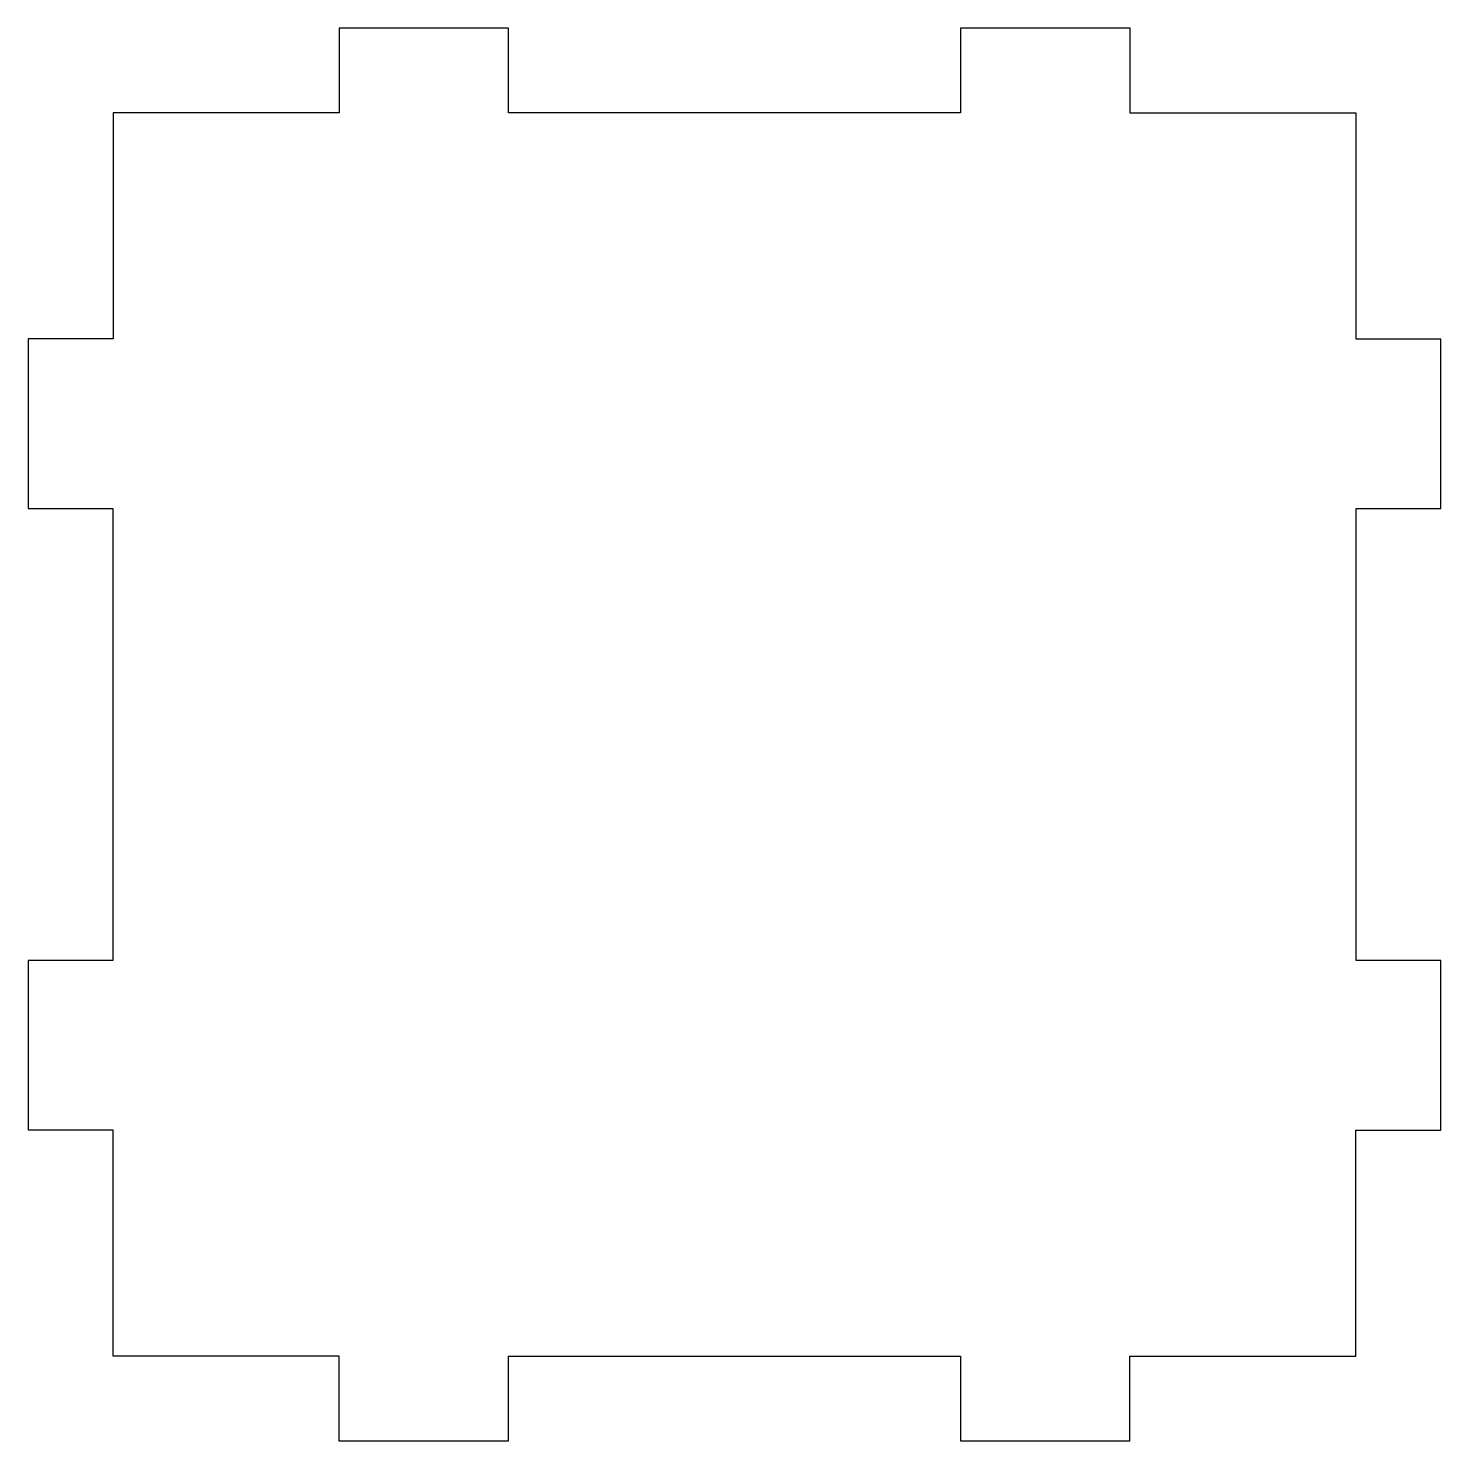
# Model space of a CAD drawing. Extents: x 39.9 to 89.9, y 179.8 to 229.8.
import ezdxf

# ---------------------------------------------------------------- set-up
doc = ezdxf.new("R2010")
doc.units = 0
doc.layers.add('Layer_1', color=7, linetype='CONTINUOUS')

msp = doc.modelspace()

# ---------------------------------------------------------------- linework, layer by layer
at = {"layer": 'Layer_1', "color": 7}
for points in [[(86.937762, 226.769844), (78.936381, 226.769844), (78.936381, 229.776624), (72.939521, 229.776624), (72.939521, 226.778194), (56.936758, 226.778194), (56.936758, 229.776624), (50.939898, 229.776624), (50.939898, 226.778194), (42.938517, 226.778194)], [(42.938517, 226.778194), (42.938517, 218.776813), (39.931737, 218.776813), (39.931737, 212.779953), (42.930167, 212.779953), (42.930167, 196.77719), (39.931737, 196.77719), (39.931737, 190.78033), (42.930167, 190.78033), (42.930167, 182.77895)], [(86.929412, 182.7706), (86.929412, 190.77198), (89.936192, 190.77198), (89.936192, 196.76884), (86.937762, 196.76884), (86.937762, 212.771606), (89.936192, 212.771606), (89.936192, 218.768464), (86.937762, 218.768464), (86.937762, 226.769844)], [(42.930167, 182.77895), (50.931548, 182.77895), (50.931548, 179.77217), (56.928408, 179.77217), (56.928408, 182.7706), (72.931173, 182.7706), (72.931173, 179.77217), (78.92803, 179.77217), (78.92803, 182.7706), (86.929414, 182.7706)]]:
    msp.add_lwpolyline(points, dxfattribs=at)

doc.saveas('drawing.dxf')
